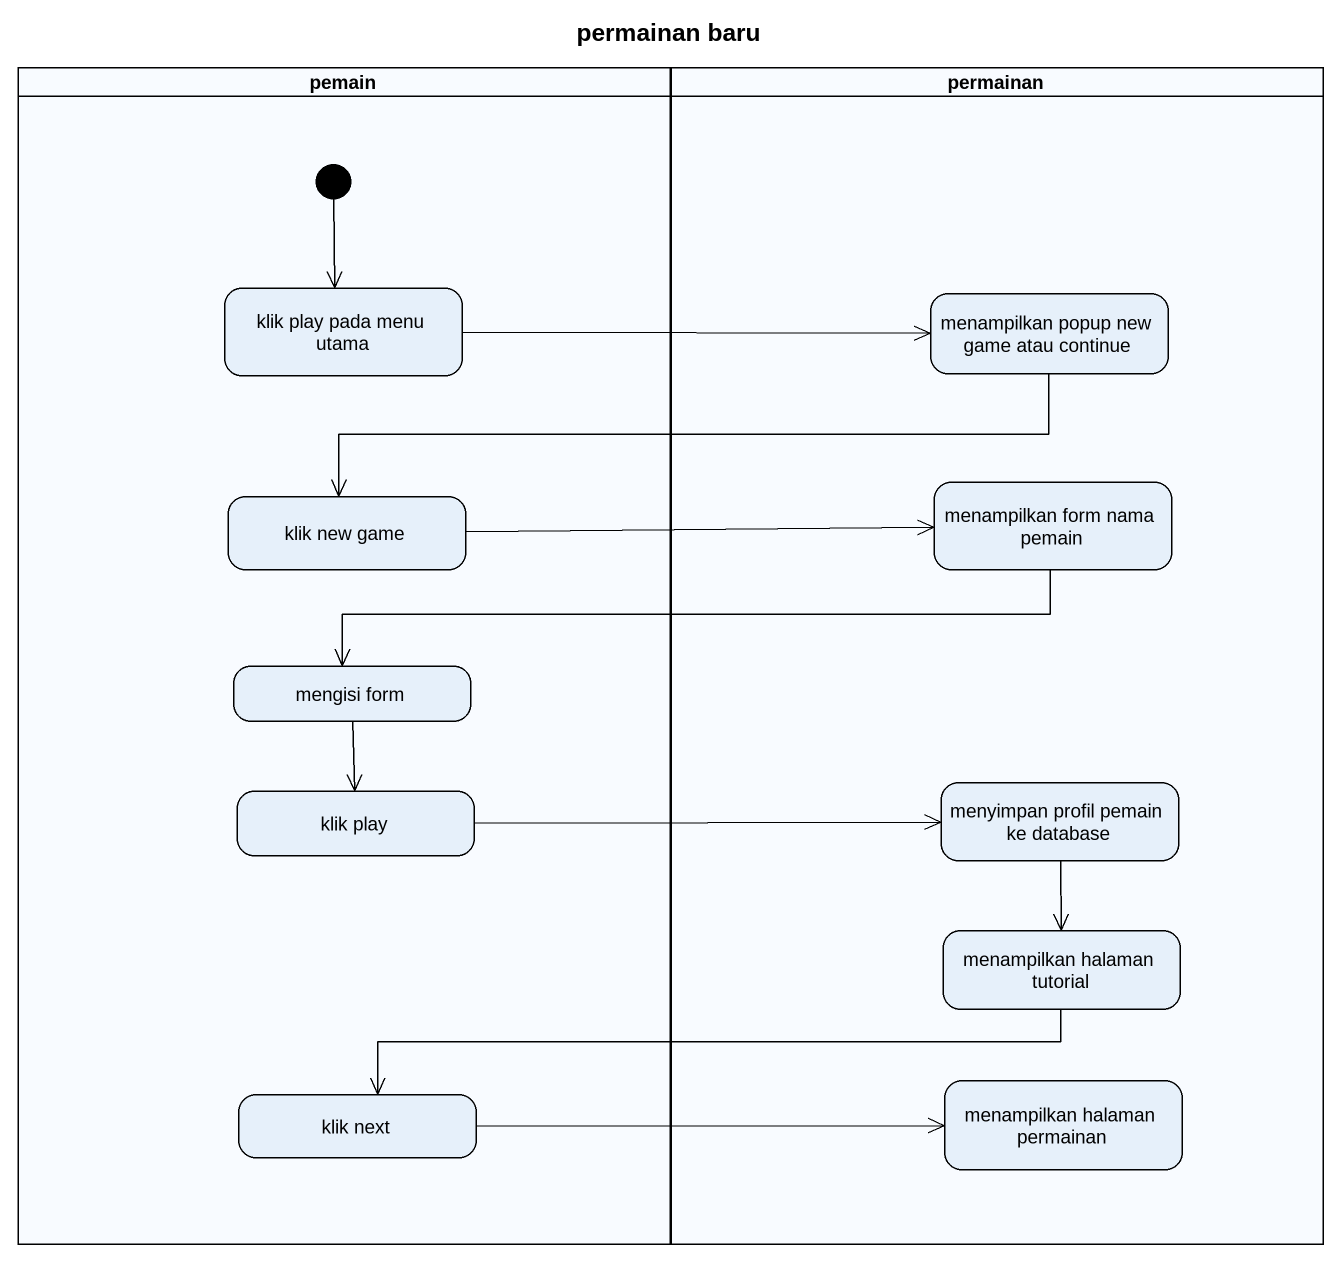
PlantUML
@startuml
title permainan baru
hide empty description
state pemain <<partition>> {
  state "klik play pada menu utama" as klik_play_pada_menu_utama
  state "klik new game" as klik_new_game
  state "mengisi form" as mengisi_form
  state "klik play" as klik_play
  state "klik next" as klik_next
  [*] --> klik_play_pada_menu_utama
}
state permainan <<partition>> {
  state "menampilkan popup new game atau continue" as menampilkan_popup_new_game
  state "menampilkan form nama pemain" as menampilkan_form_nama_pemain
  state "menyimpan profil pemain ke database" as menyimpan_profil_pemain_ke
  state "menampilkan halaman tutorial" as menampilkan_halaman_tutorial
  state "menampilkan halaman permainan" as menampilkan_halaman
}
klik_play_pada_menu_utama -right-> menampilkan_popup_new_game
menampilkan_popup_new_game -left-> klik_new_game
klik_new_game -right-> menampilkan_form_nama_pemain
menampilkan_form_nama_pemain -left-> mengisi_form
mengisi_form --> klik_play
klik_play -right-> menyimpan_profil_pemain_ke
menyimpan_profil_pemain_ke --> menampilkan_halaman_tutorial
menampilkan_halaman_tutorial -left-> klik_next
klik_next -right-> menampilkan_halaman
@enduml
